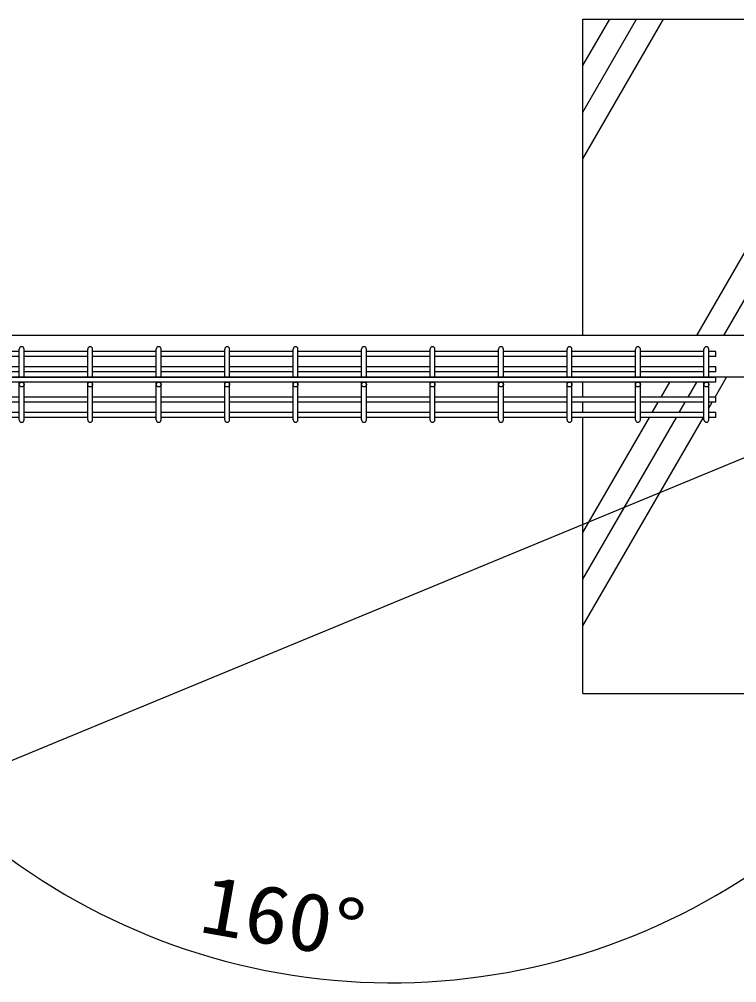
# Model space of a CAD drawing. Units: millimetres, scale not verified. Extents: x -6300 to 6300, y -4454 to 4456.
# Drawn here: x 2020 to 2552, y 2702 to 3417 of the extents above; entities that cross this region are included whole.
import ezdxf
from ezdxf.enums import TextEntityAlignment as Align

# ---------------------------------------------------------------- set-up
doc = ezdxf.new("R2010")
doc.units = ezdxf.units.MM
doc.header["$LTSCALE"] = 20
doc.layers.add('0-1_0', color=4, linetype='Continuous', lineweight=25)
doc.layers.add('0-E_LAYER05', color=4, linetype='Continuous', lineweight=25)
doc.styles.add('ＭＳ ゴシック', font='')
doc.styles.get('ＭＳ ゴシック').set_extended_font_data('MS Gothic')

msp = doc.modelspace()

# ---------------------------------------------------------------- linework, layer by layer
at = {"layer": '0-1_0', "color": 7}
for p, q in [((2437.59, 3182.61), (2437.59, 3417.11)), ((2437.59, 3417.11), (2648.29, 3417.11)), ((2437.59, 3313.53), (2497.39, 3417.11)), ((2437.59, 3348.18), (2477.39, 3417.11)), ((2437.59, 3382.82), (2457.39, 3417.11)), ((2522, 3182.61), (2648.29, 3401.35)), ((2542, 3182.61), (2648.29, 3366.71)), ((2564.09, 3182.61), (1732.58, 3182.61)), ((2564.09, 3151.61), (1732.58, 3151.61)), ((2564.09, 3151.61), (1732.58, 3151.61)), ((2535.5, 3136.71), (2544.11, 3151.61)), ((2437.59, 3136.71), (2437.59, 3148.01)), ((2495.5, 3136.71), (2502.03, 3148.01)), ((2515.5, 3136.71), (2522.03, 3148.01)), ((2437.59, 3125.41), (2437.59, 3133.11)), ((2488.98, 3125.41), (2493.43, 3133.11)), ((2508.98, 3125.41), (2513.43, 3133.11)), ((2530.91, 3128.75), (2533.43, 3133.11)), ((2622.29, 3118.81), (1768.98, 2766.03)), ((2437.59, 2917.11), (2437.59, 3121.81)), ((2437.59, 2967.12), (2526.9, 3121.81)), ((2437.59, 3001.77), (2506.9, 3121.81)), ((2437.59, 3036.41), (2486.9, 3121.81)), ((2437.59, 2917.11), (2937.59, 2917.11))]:
    msp.add_line(p, q, dxfattribs=at)
at = {"layer": '0-1_0', "color": 3}
msp.add_line((1760.57, 3151.61), (2536.11, 3151.61), dxfattribs=at)
for centre in [(2021.42, 3146.21), (2072.18, 3146.21), (2122.95, 3146.21), (2173.72, 3146.21), (2224.49, 3146.21), (2275.26, 3146.21), (2326.03, 3146.21), (2376.8, 3146.21), (2427.57, 3146.21), (2478.34, 3146.21), (2529.11, 3146.21)]:
    msp.add_circle(centre, 1.8, dxfattribs=at)
at = {"layer": '0-1_0', "color": 2}
msp.add_arc((2295.55, 3182.61), 480.11, 184.47633, 335.52367, dxfattribs=at)
at = {"layer": '0-E_LAYER05', "color": 3}
for p, q in [((2019.62, 3170.61), (1972.45, 3170.61)), ((2019.62, 3167.01), (1972.45, 3167.01)), ((2019.62, 3151.61), (2019.62, 3172.41)), ((2023.22, 3151.61), (2023.22, 3172.41)), ((2070.38, 3170.61), (2023.22, 3170.61)), ((2070.38, 3167.01), (2023.22, 3167.01)), ((2070.38, 3151.61), (2070.38, 3172.41)), ((2073.98, 3151.61), (2073.98, 3172.41)), ((2121.15, 3170.61), (2073.98, 3170.61)), ((2121.15, 3167.01), (2073.98, 3167.01)), ((2121.15, 3151.61), (2121.15, 3172.41)), ((2124.75, 3151.61), (2124.75, 3172.41)), ((2171.92, 3170.61), (2124.75, 3170.61)), ((2171.92, 3167.01), (2124.75, 3167.01)), ((2171.92, 3151.61), (2171.92, 3172.41)), ((2175.52, 3151.61), (2175.52, 3172.41)), ((2222.69, 3170.61), (2175.52, 3170.61)), ((2222.69, 3167.01), (2175.52, 3167.01)), ((2222.69, 3151.61), (2222.69, 3172.41)), ((2226.29, 3151.61), (2226.29, 3172.41)), ((2273.46, 3170.61), (2226.29, 3170.61)), ((2273.46, 3167.01), (2226.29, 3167.01)), ((2273.46, 3151.61), (2273.46, 3172.41)), ((2277.06, 3151.61), (2277.06, 3172.41)), ((2324.23, 3170.61), (2277.06, 3170.61)), ((2324.23, 3167.01), (2277.06, 3167.01)), ((2324.23, 3151.61), (2324.23, 3172.41)), ((2327.83, 3151.61), (2327.83, 3172.41)), ((2375, 3170.61), (2327.83, 3170.61)), ((2375, 3167.01), (2327.83, 3167.01)), ((2375, 3151.61), (2375, 3172.41)), ((2378.6, 3151.61), (2378.6, 3172.41)), ((2425.77, 3170.61), (2378.6, 3170.61)), ((2425.77, 3167.01), (2378.6, 3167.01)), ((2425.77, 3151.61), (2425.77, 3172.41)), ((2429.37, 3151.61), (2429.37, 3172.41)), ((2476.54, 3170.61), (2429.37, 3170.61)), ((2476.54, 3167.01), (2429.37, 3167.01)), ((2476.54, 3151.61), (2476.54, 3172.41)), ((2480.14, 3151.61), (2480.14, 3172.41)), ((2527.31, 3170.61), (2480.14, 3170.61)), ((2527.31, 3167.01), (2480.14, 3167.01)), ((2527.31, 3151.61), (2527.31, 3172.41)), ((2530.91, 3151.61), (2530.91, 3172.41)), ((2536.11, 3170.61), (2530.91, 3170.61)), ((2536.11, 3167.01), (2530.91, 3167.01)), ((2536.11, 3167.01), (2536.11, 3170.61)), ((2019.62, 3159.31), (1972.45, 3159.31)), ((2070.38, 3159.31), (2023.22, 3159.31)), ((2121.15, 3159.31), (2073.98, 3159.31)), ((2171.92, 3159.31), (2124.75, 3159.31)), ((2222.69, 3159.31), (2175.52, 3159.31)), ((2273.46, 3159.31), (2226.29, 3159.31)), ((2324.23, 3159.31), (2277.06, 3159.31)), ((2375, 3159.31), (2327.83, 3159.31)), ((2425.77, 3159.31), (2378.6, 3159.31)), ((2476.54, 3159.31), (2429.37, 3159.31)), ((2527.31, 3159.31), (2480.14, 3159.31)), ((2536.11, 3159.31), (2530.91, 3159.31)), ((2536.11, 3155.71), (2536.11, 3159.31)), ((2019.62, 3155.71), (1972.45, 3155.71)), ((2070.38, 3155.71), (2023.22, 3155.71)), ((2121.15, 3155.71), (2073.98, 3155.71)), ((2171.92, 3155.71), (2124.75, 3155.71)), ((2222.69, 3155.71), (2175.52, 3155.71)), ((2273.46, 3155.71), (2226.29, 3155.71)), ((2324.23, 3155.71), (2277.06, 3155.71)), ((2375, 3155.71), (2327.83, 3155.71)), ((2425.77, 3155.71), (2378.6, 3155.71)), ((2476.54, 3155.71), (2429.37, 3155.71)), ((2527.31, 3155.71), (2480.14, 3155.71)), ((2536.11, 3155.71), (2530.91, 3155.71)), ((2536.11, 3148.01), (2536.11, 3151.61)), ((2536.11, 3148.01), (1760.57, 3148.01)), ((2019.62, 3120.01), (2019.62, 3148.01)), ((2023.22, 3120.01), (2023.22, 3148.01)), ((2070.38, 3120.01), (2070.38, 3148.01)), ((2073.98, 3120.01), (2073.98, 3148.01)), ((2121.15, 3120.01), (2121.15, 3148.01)), ((2124.75, 3120.01), (2124.75, 3148.01)), ((2171.92, 3120.01), (2171.92, 3148.01)), ((2175.52, 3120.01), (2175.52, 3148.01)), ((2222.69, 3120.01), (2222.69, 3148.01)), ((2226.29, 3120.01), (2226.29, 3148.01)), ((2273.46, 3120.01), (2273.46, 3148.01)), ((2277.06, 3120.01), (2277.06, 3148.01)), ((2324.23, 3120.01), (2324.23, 3148.01)), ((2327.83, 3120.01), (2327.83, 3148.01)), ((2375, 3120.01), (2375, 3148.01)), ((2378.6, 3120.01), (2378.6, 3148.01)), ((2425.77, 3120.01), (2425.77, 3148.01)), ((2429.37, 3120.01), (2429.37, 3148.01)), ((2476.54, 3120.01), (2476.54, 3148.01)), ((2480.14, 3120.01), (2480.14, 3148.01)), ((2527.31, 3120.01), (2527.31, 3148.01)), ((2530.91, 3120.01), (2530.91, 3148.01)), ((2019.62, 3136.71), (1972.45, 3136.71)), ((2019.62, 3133.11), (1972.45, 3133.11)), ((2070.38, 3136.71), (2023.22, 3136.71)), ((2070.38, 3133.11), (2023.22, 3133.11)), ((2121.15, 3136.71), (2073.98, 3136.71)), ((2121.15, 3133.11), (2073.98, 3133.11)), ((2171.92, 3136.71), (2124.75, 3136.71)), ((2171.92, 3133.11), (2124.75, 3133.11)), ((2222.69, 3136.71), (2175.52, 3136.71)), ((2222.69, 3133.11), (2175.52, 3133.11)), ((2273.46, 3136.71), (2226.29, 3136.71)), ((2273.46, 3133.11), (2226.29, 3133.11)), ((2324.23, 3136.71), (2277.06, 3136.71)), ((2324.23, 3133.11), (2277.06, 3133.11)), ((2375, 3136.71), (2327.83, 3136.71)), ((2375, 3133.11), (2327.83, 3133.11)), ((2425.77, 3136.71), (2378.6, 3136.71)), ((2425.77, 3133.11), (2378.6, 3133.11)), ((2476.54, 3136.71), (2429.37, 3136.71)), ((2476.54, 3133.11), (2429.37, 3133.11)), ((2527.31, 3136.71), (2480.14, 3136.71)), ((2527.31, 3133.11), (2480.14, 3133.11)), ((2536.11, 3136.71), (2530.91, 3136.71)), ((2536.11, 3133.11), (2530.91, 3133.11)), ((2536.11, 3133.11), (2536.11, 3136.71)), ((2019.62, 3125.41), (1972.45, 3125.41)), ((2070.38, 3125.41), (2023.22, 3125.41)), ((2121.15, 3125.41), (2073.98, 3125.41)), ((2171.92, 3125.41), (2124.75, 3125.41)), ((2222.69, 3125.41), (2175.52, 3125.41)), ((2273.46, 3125.41), (2226.29, 3125.41)), ((2324.23, 3125.41), (2277.06, 3125.41)), ((2375, 3125.41), (2327.83, 3125.41)), ((2425.77, 3125.41), (2378.6, 3125.41)), ((2476.54, 3125.41), (2429.37, 3125.41)), ((2527.31, 3125.41), (2480.14, 3125.41)), ((2536.11, 3125.41), (2530.91, 3125.41)), ((2536.11, 3121.81), (2536.11, 3125.41)), ((2019.62, 3121.81), (1972.45, 3121.81)), ((2070.38, 3121.81), (2023.22, 3121.81)), ((2121.15, 3121.81), (2073.98, 3121.81)), ((2171.92, 3121.81), (2124.75, 3121.81)), ((2222.69, 3121.81), (2175.52, 3121.81)), ((2273.46, 3121.81), (2226.29, 3121.81)), ((2324.23, 3121.81), (2277.06, 3121.81)), ((2375, 3121.81), (2327.83, 3121.81)), ((2425.77, 3121.81), (2378.6, 3121.81)), ((2476.54, 3121.81), (2429.37, 3121.81)), ((2527.31, 3121.81), (2480.14, 3121.81)), ((2536.11, 3121.81), (2530.91, 3121.81))]:
    msp.add_line(p, q, dxfattribs=at)
for centre, start, end in [((2021.42, 3172.41), 0, 180), ((2072.18, 3172.41), 0, 180), ((2122.95, 3172.41), 0, 180), ((2173.72, 3172.41), 0, 180), ((2224.49, 3172.41), 0, 180), ((2275.26, 3172.41), 0, 180), ((2326.03, 3172.41), 0, 180), ((2376.8, 3172.41), 0, 180), ((2427.57, 3172.41), 0, 180), ((2478.34, 3172.41), 0, 180), ((2529.11, 3172.41), 0, 180), ((2021.42, 3120.01), 180, 0), ((2072.18, 3120.01), 180, 0), ((2122.95, 3120.01), 180, 0), ((2173.72, 3120.01), 180, 0), ((2224.49, 3120.01), 180, 0), ((2275.26, 3120.01), 180, 0), ((2326.03, 3120.01), 180, 0), ((2376.8, 3120.01), 180, 0), ((2427.57, 3120.01), 180, 0), ((2478.34, 3120.01), 180, 0), ((2529.11, 3120.01), 180, 0)]:
    msp.add_arc(centre, 1.8, start, end, dxfattribs=at)

# ---------------------------------------------------------------- texts
at = {"layer": '0-1_0', "color": 3, "style": 'ＭＳ ゴシック', "width": 1.1}
msp.add_text('160°', height=43.3, rotation=350, dxfattribs=at).set_placement((2149.66, 2727.59), align=Align.BOTTOM_LEFT)

doc.saveas('drawing.dxf')
